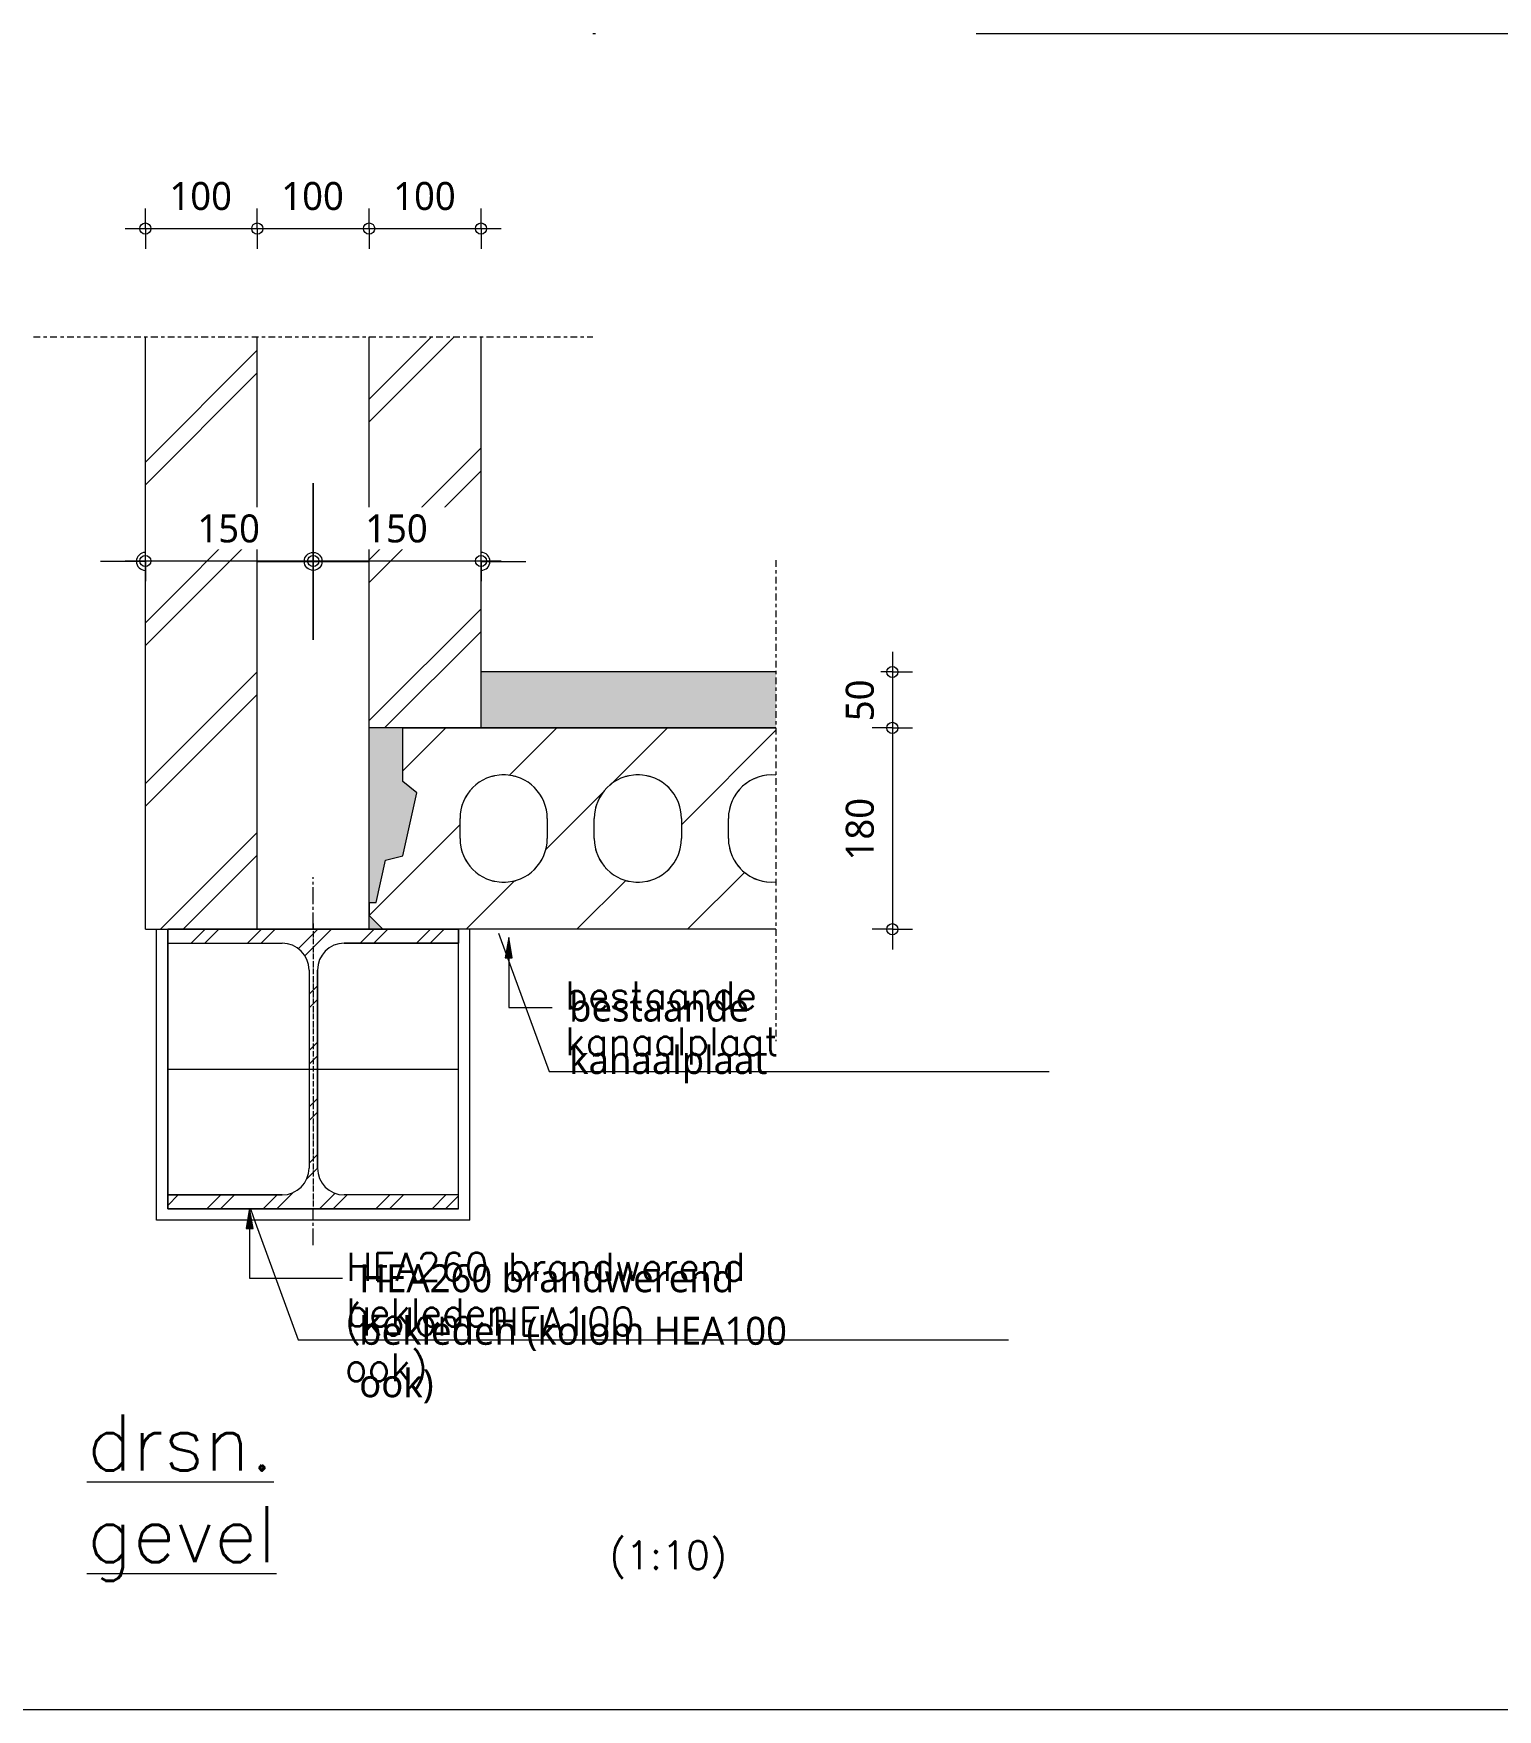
# Model space of a CAD drawing. Header units: millimetres. Extents: x -14163 to 55687, y -143 to 37302.
# Drawn here: x 20929 to 22237, y 31408 to 32906 of the extents above; entities that cross this region are included whole.
import ezdxf

# ---------------------------------------------------------------- set-up
doc = ezdxf.new("R2010")
doc.units = ezdxf.units.MM
for name, pattern in [('IMPORT-CENTER2 _2_', [571.5, 381, -63.5, 63.5, -63.5]), ('MV_center', [15, 6, -3, 3, -3]), ('MV_hartlijn_staal', [6.6, 5, -0.8, 0, -0.8])]:
    doc.linetypes.add(name, pattern=pattern)
for name, color, linetype, lineweight in [('A-ANNO-DIMS', 211, 'Continuous', 13), ('A-ANNO-DIMS-10', 211, 'Continuous', 13), ('A-DETL', 90, 'Continuous', 13), ('A-DETL-GENF', 92, 'Continuous', 18), ('ANZ', 2, 'Continuous', 13), ('doorbraakdetails_dwg', 8, 'Continuous', 13), ('G-ANNO-TEXT', 231, 'Continuous', 13), ('MAATVOERING', 1, 'Continuous', 13), ('STAAL', 2, 'Continuous', 13)]:
    doc.layers.add(name, color=color, linetype=linetype, lineweight=lineweight)
doc.styles.add('RomanS', font='romans__.ttf', dxfattribs={"height": 635})
doc.styles.add('RomanS_1', font='romans__.ttf', dxfattribs={"height": 1270})
doc.styles.add('Segoe UI_3', font='segoeui.ttf', dxfattribs={"height": 25})
doc.dimstyles.new('2_5_mm', dxfattribs={"dimscale": 304.8, "dimtxt": 26.184099, "dimasz": 0.032808, "dimexe": 0.059055, "dimexo": 0.0625, "dimgap": 0.029528, "dimtad": 1, "dimdec": 0, "dimzin": 0, "dimdsep": 46, "dimtxsty": 'Segoe UI_3', "dimblk1": 'DOTBLANK', "dimblk2": 'DOTBLANK', "dimsah": 1, "dimcen": 0.09, "dimdle": 0.059055, "dimazin": 0, "dimtfac": 1, "dimtdec": 4, "dimtix": 1, "dimtmove": 0, "dimatfit": 3, "dimfxl": 0.059055, "dimfxlon": 1, "dimtvp": 1, "dimtfill": 1, "dimtolj": 1, "dimtzin": 0, "dimarcsym": 2})
pattern_1 = [(45, (0, 0), (-71.84205, 71.84205), []), (45, (20.32, 0), (-71.84205, 71.84205), [])]

# ---------------------------------------------------------------- blocks, each defined once
blk = doc.blocks.new('doorbraakdetails_dwg_DOT2035-5098676-Details Constructie')
at = {"color": 250, "lineweight": 13}
for p, q in [((0, 17.78), (0, -17.78)), ((-5.08, 0), (10.16, 0))]:
    blk.add_line(p, q, dxfattribs=at)
blk.add_circle((0, 0), 2.03, dxfattribs=at)
blk = doc.blocks.new('doorbraakdetails_dwg_DOT2035-V1-Details Constructie')
at = {"color": 250, "lineweight": 13}
blk.add_line((0, 0), (10.16, 0), dxfattribs=at)
for start, end in [(360, 90), (270, 360)]:
    blk.add_arc((0, 0), 2.03, start, end, dxfattribs=at)
blk = doc.blocks.new('doorbraakdetails_dwg-4168051-Details Constructie')
at = {"color": 250, "lineweight": 13}
for p, q in [((148900, 142815), (149662, 142815)), ((150678, 142815), (151440, 142815))]:
    blk.add_line(p, q, dxfattribs=at)
at = {"color": 2, "lineweight": 13}
blk.add_line((153726, 127858), (146614, 127858), dxfattribs=at)
at = {"color": 250, "lineweight": 13, "flags": 128}
for points in [[(154377, 134375), (154549, 133897), (155524, 131230), (166879, 131230)], [(148744, 128112), (148853, 127808), (149828, 125141), (165951, 125141)]]:
    blk.add_lwpolyline(points, dxfattribs=at)
at = {"layer": 'ANZ', "color": 250}
for centre, start, end in [((154492, 136977), 102.0082, 106.2763), ((154492, 136977), 87.6115, 92.3885), ((154492, 136977), 73.7237, 77.9918), ((157539, 136977), 102.0082, 106.2763), ((157539, 136977), 87.6115, 92.3885), ((157539, 136977), 73.7237, 77.9918), ((160586, 136977), 123.4567, 128.608), ((160586, 136977), 110.6026, 115.5219), ((160586, 136977), 97.786, 101.9521), ((154492, 136977), 147.6115, 152.3885), ((154492, 136977), 133.7237, 137.9918), ((154492, 136977), 42.0082, 46.2763), ((154492, 136977), 27.6115, 32.3885), ((157539, 136977), 147.6115, 152.3885), ((157539, 136977), 133.7237, 137.9918), ((157539, 136977), 42.0082, 46.2763), ((157539, 136977), 27.6115, 32.3885), ((160586, 136977), 149.4687, 154.388), ((160586, 136977), 136.3826, 141.5339), ((154492, 136977), 162.0082, 166.2763), ((154492, 136977), 13.7237, 17.9918), ((157539, 136977), 162.0082, 166.2763), ((157539, 136977), 13.7237, 17.9918), ((160586, 136977), 163.0385, 167.2046), ((154492, 136520), 193.7237, 197.9918), ((154492, 136520), 342.0082, 346.2763), ((157539, 136520), 193.7237, 197.9918), ((157539, 136520), 342.0082, 346.2763), ((160586, 136520), 192.7954, 196.9615), ((154492, 136520), 207.6115, 212.3885), ((154492, 136520), 327.6115, 332.3885), ((157539, 136520), 207.6115, 212.3885), ((157539, 136520), 327.6115, 332.3885), ((160586, 136520), 205.612, 210.5313), ((160586, 136520), 218.4661, 223.6174), ((154492, 136520), 222.0082, 226.2763), ((154492, 136520), 253.7237, 257.9918), ((154492, 136520), 267.6115, 272.3885), ((154492, 136520), 282.0082, 286.2763), ((154492, 136520), 313.7237, 317.9918), ((157539, 136520), 222.0082, 226.2763), ((157539, 136520), 253.7237, 257.9918), ((157539, 136520), 267.6115, 272.3885), ((157539, 136520), 282.0082, 286.2763), ((157539, 136520), 313.7237, 317.9918), ((160586, 136520), 231.392, 236.5433), ((160586, 136520), 244.4781, 249.3974), ((160586, 136520), 258.0479, 262.214)]:
    blk.add_arc(centre, 990, start, end, dxfattribs=at)
at = {"layer": 'MAATVOERING'}
for p, q in [((156520, 154801), (156582, 154801)), ((165218, 154801), (202783, 154801)), ((116232, 116744), (210804, 116744))]:
    blk.add_line(p, q, dxfattribs=at)
at = {"layer": 'STAAL', "color": 1, "linetype": 'IMPORT-CENTER2 _2_'}
for p, q in [((150170, 134462), (150170, 135645)), ((150170, 127285), (150170, 128112))]:
    blk.add_line(p, q, dxfattribs=at)
at = {"layer": 'STAAL'}
for p, q in [((146614, 127858), (146614, 134462)), ((153726, 127858), (153726, 134462)), ((146868, 134144), (146868, 128429)), ((153472, 128429), (153472, 134144))]:
    blk.add_line(p, q, dxfattribs=at)
at = {"xscale": 100, "yscale": 100, "zscale": 100, "rotation": 180}
for name, p in [('doorbraakdetails_dwg_DOT2035-5098676-Details Constructie', (150170, 142815)), ('doorbraakdetails_dwg_DOT2035-V1-Details Constructie', (146360, 142815))]:
    blk.add_blockref(name, p, dxfattribs=at)
at = {"xscale": 100, "yscale": 100, "zscale": 100}
for name, p in [('doorbraakdetails_dwg_DOT2035-5098676-Details Constructie', (150170, 142815)), ('doorbraakdetails_dwg_DOT2035-V1-Details Constructie', (153980, 142815))]:
    blk.add_blockref(name, p, dxfattribs=at)
at = {"layer": 'MAATVOERING', "color": 2, "char_height": 635, "attachment_point": 1, "line_spacing_factor": 0.983083, "style": 'RomanS'}
for s, insert, width in [('bestaande\\Pkanaalplaat', (155889, 133275), 6603.79), ('HEA260 brandwerend\\Pbekleden', (150915, 127116), 12527.09), ('(kolom HEA100\\Pook)', (150887, 125873), 9140.13), ('(1:10)', (156892, 120564), 3618.94)]:
    blk.add_mtext(s, dxfattribs=dict(at, insert=insert, width=width))
at = {"layer": 'MAATVOERING', "color": 6, "insert": (145034, 123440), "char_height": 1270, "width": 5849.07, "attachment_point": 1, "line_spacing_factor": 0.983083, "style": 'RomanS_1'}
blk.add_mtext('\\Ldrsn.\\Pgevel', dxfattribs=at)
blk = doc.blocks.new('28 Staalprofielen- IPE_HEA_HEB 2d - HEA260-V113-Details Constructie')
at = {"layer": 'A-DETL-GENF', "lineweight": 13}
h = blk.add_hatch(dxfattribs=at)
h.set_pattern_fill('FP_211', color=256, style=0, pattern_type=2)
h.set_pattern_definition([(45, (-21178.637, -31980.72), (-25.144717, 25.144717), []), (45, (-21178.637, -31942.62), (-25.144717, 25.144717), [])])
h.paths.add_polyline_path([(-130, -125), (130, -125), (130, -112.5), (27.8, -112.5), (21.5, -111.7), (15.8, -109.3), (10.8, -105.5), (7, -100.5), (4.6, -94.7), (3.8, -88.5), (3.8, 88.5), (4.6, 94.7), (7, 100.5), (10.8, 105.5), (15.8, 109.3), (21.5, 111.7), (27.8, 112.5), (130, 112.5), (130, 125), (-130, 125), (-130, 112.5), (-27.7, 112.5), (-21.5, 111.7), (-15.7, 109.3), (-10.8, 105.5), (-7, 100.5), (-4.6, 94.7), (-3.7, 88.5), (-3.7, -88.5), (-4.6, -94.7), (-7, -100.5), (-10.8, -105.5), (-15.7, -109.3), (-21.5, -111.7), (-27.7, -112.5), (-130, -112.5)])
at = {"layer": 'A-DETL-GENF'}
for p, q in [((130, 125), (-130, 125)), ((-130, 125), (-130, 112.5)), ((130, 125), (-130, 125)), ((-130, 125), (-130, 112.5)), ((130, 112.5), (130, 125)), ((130, 125), (130, 112.5)), ((-130, 112.5), (-27.7, 112.5)), ((-130, 112.5), (-27.7, 112.5)), ((27.8, 112.5), (130, 112.5)), ((130, 112.5), (27.8, 112.5)), ((-3.7, 88.5), (-3.7, -88.5)), ((-3.7, 88.5), (-3.7, -88.5)), ((3.8, -88.5), (3.8, 88.5)), ((3.8, 88.5), (3.8, -88.5)), ((-130, 0), (130, 0)), ((-27.7, -112.5), (-130, -112.5)), ((-130, -112.5), (-130, -125)), ((-130, -125), (-130, -112.5)), ((-130, -112.5), (-27.7, -112.5)), ((130, -112.5), (27.8, -112.5)), ((130, -112.5), (27.8, -112.5)), ((130, -125), (130, -112.5)), ((130, -125), (130, -112.5)), ((-130, -125), (130, -125)), ((130, -125), (-130, -125))]:
    blk.add_line(p, q, dxfattribs=at)
at = {"layer": 'A-DETL-GENF', "linetype": 'MV_hartlijn_staal', "lineweight": 13}
blk.add_line((0, 130), (0, -125), dxfattribs=at)
at = {"layer": 'A-DETL-GENF'}
for centre, start, end in [((-27.7, 88.5), 0, 90), ((-27.7, 88.5), 360, 90), ((27.8, 88.5), 90, 180), ((27.8, 88.5), 90, 180), ((-27.7, -88.5), 270, 0), ((-27.7, -88.5), 270, 0), ((27.8, -88.5), 180, 270), ((27.8, -88.5), 180, 270)]:
    blk.add_arc(centre, 24, start, end, dxfattribs=at)
blk = doc.blocks.new('NLRS_00_DI_maskeer - Type 1-4235023-Details Constructie')
at = {"layer": 'A-DETL-GENF', "linetype": 'MV_center'}
blk.add_line((400, 0), (-100, 0), dxfattribs=at)
blk = doc.blocks.new('NLRS_00_DI_maskeer - Type 1-4235035-Details Constructie')
at = {"layer": 'A-DETL-GENF', "linetype": 'MV_center'}
blk.add_line((330, 0), (-100, 0), dxfattribs=at)
blk = doc.blocks.new('DIMBLOCK242-Details Constructie')
at = {"layer": 'A-ANNO-DIMS-10'}
for p, q in [((21028.6, 32732.1), (21028.6, 32750.1)), ((21128.6, 32732.1), (21128.6, 32750.1)), ((21010.6, 32732.1), (21128.6, 32732.1)), ((21028.6, 32732.1), (21028.6, 32714.1)), ((21128.6, 32732.1), (21128.6, 32714.1))]:
    blk.add_line(p, q, dxfattribs=at)
for centre in [(21028.6, 32732.1), (21128.6, 32732.1)]:
    blk.add_circle(centre, 5, dxfattribs=at)
at = {"layer": 'A-ANNO-DIMS-10', "color": 0, "insert": (21050.1, 32773.7), "char_height": 25, "width": 68.555, "attachment_point": 1, "line_spacing_factor": 1.142579, "style": 'Segoe UI_3', "bg_fill": 3, "box_fill_scale": 1.25, "bg_fill_color": 9, "bg_fill_true_color": 13158600, "bg_fill_transparency": 0}
blk.add_mtext('100', dxfattribs=at)
blk = doc.blocks.new('_DotBlank')
at = {"color": 0, "linetype": 'ByBlock', "lineweight": -2}
blk.add_line((-0.5, 0), (-1, 0), dxfattribs=at)
blk.add_circle((0, 0), 0.5, dxfattribs=at)
blk = doc.blocks.new('DIMBLOCK243-Details Constructie')
at = {"layer": 'A-ANNO-DIMS-10'}
for p, q in [((21128.6, 32732.1), (21128.6, 32750.1)), ((21228.6, 32732.1), (21228.6, 32750.1)), ((21128.6, 32732.1), (21228.6, 32732.1)), ((21128.6, 32732.1), (21128.6, 32714.1)), ((21228.6, 32732.1), (21228.6, 32714.1))]:
    blk.add_line(p, q, dxfattribs=at)
for centre in [(21128.6, 32732.1), (21228.6, 32732.1)]:
    blk.add_circle(centre, 5, dxfattribs=at)
at = {"layer": 'A-ANNO-DIMS-10', "color": 0, "insert": (21150.1, 32773.7), "char_height": 25, "width": 68.555, "attachment_point": 1, "line_spacing_factor": 1.142579, "style": 'Segoe UI_3', "bg_fill": 3, "box_fill_scale": 1.25, "bg_fill_color": 9, "bg_fill_true_color": 13158600, "bg_fill_transparency": 0}
blk.add_mtext('100', dxfattribs=at)
blk = doc.blocks.new('DIMBLOCK244-Details Constructie')
at = {"layer": 'A-ANNO-DIMS-10'}
for p, q in [((21228.6, 32732.1), (21228.6, 32750.1)), ((21328.6, 32732.1), (21328.6, 32750.1)), ((21228.6, 32732.1), (21346.6, 32732.1)), ((21228.6, 32732.1), (21228.6, 32714.1)), ((21328.6, 32732.1), (21328.6, 32714.1))]:
    blk.add_line(p, q, dxfattribs=at)
for centre in [(21228.6, 32732.1), (21328.6, 32732.1)]:
    blk.add_circle(centre, 5, dxfattribs=at)
at = {"layer": 'A-ANNO-DIMS-10', "color": 0, "insert": (21250.1, 32773.7), "char_height": 25, "width": 68.555, "attachment_point": 1, "line_spacing_factor": 1.142579, "style": 'Segoe UI_3', "bg_fill": 3, "box_fill_scale": 1.25, "bg_fill_color": 9, "bg_fill_true_color": 13158600, "bg_fill_transparency": 0}
blk.add_mtext('100', dxfattribs=at)
blk = doc.blocks.new('DIMBLOCK245-Details Constructie')
at = {"layer": 'A-ANNO-DIMS-10'}
for p, q in [((21028.6, 32434.9), (21028.6, 32452.9)), ((21178.6, 32434.9), (21178.6, 32452.9)), ((21010.6, 32434.9), (21178.6, 32434.9)), ((21028.6, 32434.9), (21028.6, 32416.9)), ((21178.6, 32434.9), (21178.6, 32416.9))]:
    blk.add_line(p, q, dxfattribs=at)
for centre in [(21028.6, 32434.9), (21178.6, 32434.9)]:
    blk.add_circle(centre, 5, dxfattribs=at)
at = {"layer": 'A-ANNO-DIMS-10', "color": 0, "insert": (21075.1, 32476.5), "char_height": 25, "width": 68.555, "attachment_point": 1, "line_spacing_factor": 1.142579, "style": 'Segoe UI_3', "bg_fill": 3, "box_fill_scale": 1.25, "bg_fill_color": 9, "bg_fill_true_color": 13158600, "bg_fill_transparency": 0}
blk.add_mtext('150', dxfattribs=at)
blk = doc.blocks.new('DIMBLOCK246-Details Constructie')
at = {"layer": 'A-ANNO-DIMS-10'}
for p, q in [((21178.6, 32434.9), (21178.6, 32452.9)), ((21328.6, 32434.9), (21328.6, 32452.9)), ((21178.6, 32434.9), (21346.6, 32434.9)), ((21178.6, 32434.9), (21178.6, 32416.9)), ((21328.6, 32434.9), (21328.6, 32416.9))]:
    blk.add_line(p, q, dxfattribs=at)
for centre in [(21178.6, 32434.9), (21328.6, 32434.9)]:
    blk.add_circle(centre, 5, dxfattribs=at)
at = {"layer": 'A-ANNO-DIMS-10', "color": 0, "insert": (21225.1, 32476.5), "char_height": 25, "width": 68.555, "attachment_point": 1, "line_spacing_factor": 1.142579, "style": 'Segoe UI_3', "bg_fill": 3, "box_fill_scale": 1.25, "bg_fill_color": 9, "bg_fill_true_color": 13158600, "bg_fill_transparency": 0}
blk.add_mtext('150', dxfattribs=at)
blk = doc.blocks.new('DIMBLOCK247-Details Constructie')
at = {"layer": 'A-ANNO-DIMS-10'}
for p, q in [((21696.2, 32353.7), (21696.2, 32285.7)), ((21696.2, 32335.7), (21678.2, 32335.7)), ((21696.2, 32335.7), (21714.2, 32335.7)), ((21696.2, 32285.7), (21678.2, 32285.7)), ((21696.2, 32285.7), (21714.2, 32285.7))]:
    blk.add_line(p, q, dxfattribs=at)
for centre in [(21696.2, 32335.7), (21696.2, 32285.7)]:
    blk.add_circle(centre, 5, dxfattribs=at)
at = {"layer": 'A-ANNO-DIMS-10', "color": 0, "insert": (21654.6, 32291.7), "char_height": 25, "width": 45.703, "attachment_point": 1, "rotation": 90, "line_spacing_factor": 1.142579, "style": 'Segoe UI_3', "bg_fill": 3, "box_fill_scale": 1.25, "bg_fill_color": 9, "bg_fill_true_color": 13158600, "bg_fill_transparency": 0}
blk.add_mtext('50', dxfattribs=at)
blk = doc.blocks.new('DIMBLOCK248-Details Constructie')
at = {"layer": 'A-ANNO-DIMS-10'}
for p, q in [((21696.2, 32285.7), (21678.2, 32285.7)), ((21696.2, 32285.7), (21696.2, 32087.7)), ((21696.2, 32285.7), (21714.2, 32285.7)), ((21696.2, 32105.7), (21678.2, 32105.7)), ((21696.2, 32105.7), (21714.2, 32105.7))]:
    blk.add_line(p, q, dxfattribs=at)
for centre in [(21696.2, 32285.7), (21696.2, 32105.7)]:
    blk.add_circle(centre, 5, dxfattribs=at)
at = {"layer": 'A-ANNO-DIMS-10', "color": 0, "insert": (21654.6, 32167.2), "char_height": 25, "width": 68.555, "attachment_point": 1, "rotation": 90, "line_spacing_factor": 1.142579, "style": 'Segoe UI_3', "bg_fill": 3, "box_fill_scale": 1.25, "bg_fill_color": 9, "bg_fill_true_color": 13158600, "bg_fill_transparency": 0}
blk.add_mtext('180', dxfattribs=at)

msp = doc.modelspace()

# ---------------------------------------------------------------- hatches: boundary and pattern name
at = {"layer": 'A-DETL-GENF', "lineweight": 13}
h = msp.add_hatch(dxfattribs=at)
h.set_pattern_fill('FP_115', color=254, style=0, pattern_type=2)
h.set_pattern_definition(pattern_1)
h.paths.add_polyline_path([(21028.6, 32105.7), (21128.6, 32105.7), (21128.6, 32635.3), (21028.6, 32635.3), (21028.6, 32417.1)])
h = msp.add_hatch(dxfattribs=at)
h.set_pattern_fill('FP_115', color=50, style=0, pattern_type=2)
h.set_pattern_definition(pattern_1)
h.paths.add_polyline_path([(21228.8, 32285.7), (21328.6, 32285.7), (21328.6, 32635.3), (21228.6, 32635.3), (21228.6, 32285.7)])
at = {"layer": 'A-DETL-GENF'}
for points in [[(21592.1, 32285.7), (21592.1, 32335.7), (21328.6, 32335.7), (21328.6, 32285.7), (21369.9, 32285.7)], [(21240.8, 32105.7), (21228.8, 32117.7), (21228.8, 32129.7), (21234.8, 32129.7), (21243.2, 32167.4), (21258.8, 32171.3), (21271.3, 32227.5), (21258.8, 32237.7), (21258.8, 32285.7), (21228.6, 32285.7), (21228.6, 32105.7)]]:
    msp.add_hatch(color=10, dxfattribs=at).paths.add_polyline_path(points)
at = {"layer": 'A-DETL-GENF', "lineweight": 13}
h = msp.add_hatch(dxfattribs=at)
h.set_pattern_fill('FP_117', color=253, style=0, pattern_type=2)
h.set_pattern_definition([(45, (0, 0), (-49.49747, 49.49747), [])])
h.paths.add_polyline_path([(21243.2, 32105.7), (21592.1, 32105.7), (21592.1, 32147.9), (21582.9, 32148.2), (21574, 32150.6), (21566, 32155.1), (21559.2, 32161.3), (21554, 32169), (21550.8, 32177.6), (21549.7, 32186.8), (21549.7, 32204.7), (21550.8, 32213.9), (21554, 32222.5), (21559.2, 32230.2), (21566, 32236.4), (21574, 32240.9), (21582.9, 32243.3), (21592.1, 32243.6), (21592.1, 32285.7), (21258.8, 32285.7), (21258.8, 32237.7), (21271.3, 32227.5), (21258.8, 32171.3), (21243.2, 32167.4), (21234.8, 32129.7), (21228.8, 32129.7), (21228.8, 32117.7), (21240.8, 32105.7)])
h.paths.add_polyline_path([(21468.8, 32147.8), (21458.7, 32149.1), (21449.3, 32153), (21441.2, 32159.2), (21435, 32167.3), (21431.1, 32176.7), (21429.8, 32186.8), (21429.8, 32204.7), (21431.1, 32214.8), (21435, 32224.2), (21441.2, 32232.3), (21449.3, 32238.5), (21458.7, 32242.4), (21468.8, 32243.7), (21478.8, 32242.4), (21488.2, 32238.5), (21496.3, 32232.3), (21502.5, 32224.2), (21506.4, 32214.8), (21507.7, 32204.7), (21507.7, 32186.8), (21506.4, 32176.7), (21502.5, 32167.3), (21496.3, 32159.2), (21488.2, 32153), (21478.8, 32149.1)])
h.paths.add_polyline_path([(21348.8, 32147.8), (21338.7, 32149.1), (21329.3, 32153), (21321.2, 32159.2), (21315, 32167.4), (21311.1, 32176.7), (21309.8, 32186.8), (21309.8, 32204.7), (21311.1, 32214.8), (21315, 32224.2), (21321.2, 32232.3), (21329.3, 32238.5), (21338.7, 32242.4), (21348.8, 32243.7), (21358.9, 32242.4), (21368.3, 32238.5), (21376.4, 32232.3), (21382.6, 32224.2), (21386.5, 32214.8), (21387.8, 32204.7), (21387.8, 32186.8), (21386.5, 32176.7), (21382.6, 32167.3), (21376.4, 32159.2), (21368.3, 32153), (21358.9, 32149.1)])
at = {"layer": 'G-ANNO-TEXT'}
for color, points in [(253, [(21353.3, 32098.2), (21350.1, 32080.2), (21356.5, 32080.2)]), (7, [(21121.8, 31856.2), (21118.7, 31838.2), (21125, 31838.2)])]:
    msp.add_hatch(color=color, dxfattribs=at).paths.add_polyline_path(points)

# ---------------------------------------------------------------- linework, layer by layer
at = {"layer": 'A-DETL', "lineweight": 18}
for p, q in [((21028.6, 32105.7), (21028.6, 32635.3)), ((21128.6, 32105.7), (21128.6, 32635.3)), ((21228.6, 32105.7), (21228.6, 32635.3)), ((21328.6, 32285.7), (21328.6, 32635.3)), ((21592.1, 32335.7), (21328.6, 32335.7)), ((21592.1, 32285.7), (21228.6, 32285.7)), ((21258.8, 32285.7), (21592.1, 32285.7)), ((21258.8, 32237.7), (21258.8, 32285.7)), ((21271.3, 32227.5), (21258.8, 32237.7)), ((21258.8, 32171.3), (21271.3, 32227.5)), ((21309.8, 32186.8), (21309.8, 32204.7)), ((21387.8, 32204.7), (21387.8, 32186.8)), ((21429.8, 32186.8), (21429.8, 32204.7)), ((21507.7, 32204.7), (21507.7, 32186.8)), ((21549.7, 32186.8), (21549.7, 32204.7)), ((21243.2, 32167.4), (21258.8, 32171.3)), ((21234.8, 32129.7), (21243.2, 32167.4)), ((21228.8, 32129.7), (21234.8, 32129.7)), ((21228.8, 32117.7), (21228.8, 32129.7)), ((21240.8, 32105.7), (21228.8, 32117.7)), ((21028.6, 32105.7), (21308.6, 32105.7)), ((21038.6, 31845.7), (21038.6, 32105.7)), ((21048.6, 31855.7), (21048.6, 32105.7)), ((21592.1, 32105.7), (21240.8, 32105.7)), ((21308.6, 31855.7), (21308.6, 32105.7)), ((21318.6, 31845.7), (21318.6, 32105.7)), ((21318.6, 31845.7), (21038.6, 31845.7))]:
    msp.add_line(p, q, dxfattribs=at)
for centre, start, end in [((21348.8, 32204.7), 0, 180), ((21468.8, 32204.7), 0, 180), ((21588.7, 32204.7), 84.9906, 180), ((21348.8, 32186.8), 180, 0), ((21468.8, 32186.8), 180, 0), ((21588.7, 32186.8), 180, 275.0094)]:
    msp.add_arc(centre, 39, start, end, dxfattribs=at)
at = {"layer": 'G-ANNO-TEXT', "color": 253}
for p, q in [((21353.3, 32098.2), (21350.1, 32080.2)), ((21356.5, 32080.2), (21353.3, 32098.2)), ((21353.3, 32098.2), (21353.3, 32035.7)), ((21350.1, 32080.2), (21356.5, 32080.2)), ((21353.3, 32035.7), (21392.3, 32035.7))]:
    msp.add_line(p, q, dxfattribs=at)
at = {"layer": 'G-ANNO-TEXT', "color": 250}
for p, q in [((21121.8, 31856.2), (21118.7, 31838.2)), ((21125, 31838.2), (21121.8, 31856.2)), ((21121.8, 31856.2), (21121.8, 31793.7)), ((21118.7, 31838.2), (21125, 31838.2)), ((21121.8, 31793.7), (21204.7, 31793.7))]:
    msp.add_line(p, q, dxfattribs=at)

# ---------------------------------------------------------------- block references
at = {"layer": 'A-DETL-GENF', "linetype": 'MV_center'}
for name, p, rotation in [('NLRS_00_DI_maskeer - Type 1-4235023-Details Constructie', (21328.6, 32635.3), 180), ('NLRS_00_DI_maskeer - Type 1-4235035-Details Constructie', (21592.1, 32105.7), 90)]:
    msp.add_blockref(name, p, dxfattribs=dict(at, rotation=rotation))
at = {"layer": 'A-DETL-GENF'}
msp.add_blockref('28 Staalprofielen- IPE_HEA_HEB 2d - HEA260-V113-Details Constructie', (21178.6, 31980.7), dxfattribs=at)
at = {"layer": 'doorbraakdetails_dwg', "color": 2, "xscale": 0.039370078740157, "yscale": 0.039370078740157, "zscale": 0.039370078740157}
msp.add_blockref('doorbraakdetails_dwg-4168051-Details Constructie', (15266.4, 26811.9), dxfattribs=at)

# ---------------------------------------------------------------- texts
at = {"layer": 'G-ANNO-TEXT', "color": 253, "char_height": 25, "attachment_point": 1, "style": 'Segoe UI_3'}
for s, insert, width in [('bestaande ', (21407.3, 32048.2), 206.034), ('kanaalplaat', (21407.3, 32001.3), 213.249)]:
    msp.add_mtext(s, dxfattribs=dict(at, insert=insert, width=width))
at = {"layer": 'G-ANNO-TEXT', "color": 7, "char_height": 25, "attachment_point": 1, "style": 'Segoe UI_3'}
for s, insert, width in [('HEA260 brandwerend ', (21219.7, 31806.2), 421.688), ('bekleden (kolom HEA100 ', (21219.7, 31759.2), 488.228), ('ook)', (21219.7, 31712.3), 83.375)]:
    msp.add_mtext(s, dxfattribs=dict(at, insert=insert, width=width))

# ---------------------------------------------------------------- next in the draw order: dimensions: what is measured, and where the dimension line sits
at = {"layer": 'A-ANNO-DIMS'}
for base, p1, p2, override, picture, middle in [((21128.6, 32732.1), (21028.6, 32714.1), (21128.6, 32714.1), {"dimpost": '<>', "dimfxl": 100}, 'DIMBLOCK242-Details Constructie', (21078.6, 32754.1)), ((21178.6, 32434.9), (21028.6, 32452.9), (21178.6, 32416.9), {"dimpost": '<>', "dimfxl": 154.259522}, 'DIMBLOCK245-Details Constructie', (21103.6, 32456.9))]:
    dim = msp.add_linear_dim(base=base, p1=p1, p2=p2, dimstyle='2_5_mm', override=override, dxfattribs=at)
    dim.commit()
    dim.dimension.update_dxf_attribs({"geometry": picture, "text_midpoint": middle})
dim = msp.add_linear_dim(base=(21696.2, 32285.7), p1=(21678.2, 32335.7), p2=(21678.2, 32285.7), angle=90, dimstyle='2_5_mm', override={"dimpost": '<>', "dimfxl": 50}, dxfattribs=at)
dim.commit()
dim.dimension.update_dxf_attribs({"geometry": 'DIMBLOCK247-Details Constructie', "text_midpoint": (21674.3, 32310.7)})

# ---------------------------------------------------------------- next in the draw order: dimensions: what is measured, and where the dimension line sits
for base, p1, p2, override, picture, middle in [((21228.6, 32732.1), (21128.6, 32714.1), (21228.6, 32714.1), {"dimpost": '<>', "dimfxl": 100}, 'DIMBLOCK243-Details Constructie', (21178.6, 32754.1)), ((21328.6, 32434.9), (21178.6, 32416.9), (21328.6, 32452.9), {"dimpost": '<>', "dimfxl": 154.259522}, 'DIMBLOCK246-Details Constructie', (21253.6, 32456.9))]:
    dim = msp.add_linear_dim(base=base, p1=p1, p2=p2, dimstyle='2_5_mm', override=override, dxfattribs=at)
    dim.commit()
    dim.dimension.update_dxf_attribs({"geometry": picture, "text_midpoint": middle})
dim = msp.add_linear_dim(base=(21696.2, 32105.7), p1=(21678.2, 32285.7), p2=(21678.2, 32105.7), angle=90, dimstyle='2_5_mm', override={"dimpost": '<>', "dimfxl": 180}, dxfattribs=at)
dim.commit()
dim.dimension.update_dxf_attribs({"geometry": 'DIMBLOCK248-Details Constructie', "text_midpoint": (21674.2, 32195.7)})

# ---------------------------------------------------------------- next in the draw order: dimensions: what is measured, and where the dimension line sits
dim = msp.add_linear_dim(base=(21328.6, 32732.1), p1=(21228.6, 32714.1), p2=(21328.6, 32714.1), dimstyle='2_5_mm', override={"dimpost": '<>', "dimfxl": 100}, dxfattribs=at)
dim.commit()
dim.dimension.update_dxf_attribs({"geometry": 'DIMBLOCK244-Details Constructie', "text_midpoint": (21278.6, 32754.1)})

doc.saveas('drawing.dxf')
